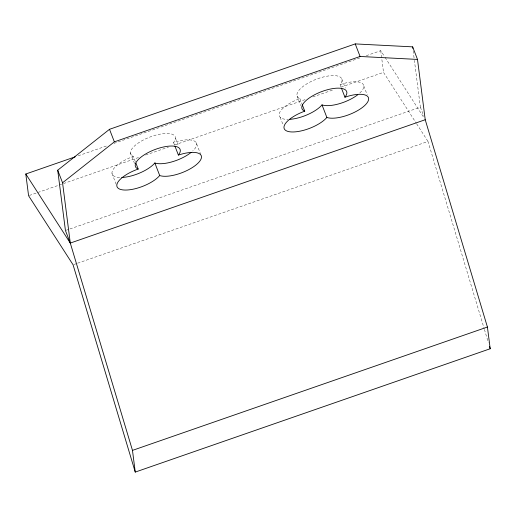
<?xml version="1.0" encoding="UTF-8"?>
<svg xmlns="http://www.w3.org/2000/svg" width="516" height="516" viewBox="0 0 516 516"><rect width="100%" height="100%" fill="white"/><g stroke="black" fill="none" stroke-linecap="round" stroke-linejoin="round"><path stroke-width="0.39" stroke-dasharray="2.58 1.94" d="M340.953 86.862L340.096 84.643L341.115 83.147A23.93 8.895 -21.1 0 0 316.83 79.032A23.93 8.895 -21.1 0 0 299.899 98.614A23.93 8.895 -21.1 0 0 280.02 111.856A23.93 8.895 -21.1 0 0 288.057 119.409M78.245 155.787L107.883 145.486M113.965 143.371L360.981 57.534M366.302 55.683L380.743 50.665L384.665 56.76M29.341 195.454L139.546 157.161M145.628 155.045L168.429 147.125M174.511 145.009L305.24 99.582M312.838 96.937L334.123 89.545M340.96 87.165L383.523 72.375L416.231 123.156M66.196 230.246L69.234 229.194M69.995 228.93L420.379 107.167L414.38 60.353M73.827 264.521L76.865 263.463M77.626 263.199L428.009 141.442L484.189 328.711M135.34 161.663L133.347 156.49L132.044 155.8A23.93 8.895 -21.1 0 1 153.252 135.882A23.93 8.895 -21.1 0 1 173.544 142.526L175.04 142.042A23.93 8.895 -21.1 0 1 195.416 141.752L196.203 142.7L200.769 154.529M385.104 57.437L423.92 117.7M416.67 123.834L428.009 141.442M420.379 107.167L423.797 116.036M363.793 85.953L367.211 94.815M341.895 79.206L345.314 88.075M299.899 98.614L301.899 103.787M297.093 96.021L300.802 105.625M280.136 117.274L283.271 125.401M175.472 138.282L178.323 145.673M173.544 142.526L174.685 145.48M130.367 152.71L134.934 164.533M111.991 173.453L116.558 185.276M484.421 329.479L488.349 342.579M413.161 50.826L414.277 59.559M380.743 50.665L383.523 72.375M196.203 142.7A23.93 8.895 -21.1 0 1 192.732 151.02M119.648 177.478A23.93 8.895 -21.1 0 1 113.198 169.39A23.93 8.895 -21.1 0 1 133.347 156.49M340.096 84.643A23.93 8.895 -21.1 0 1 361.258 82.812A23.93 8.895 -21.1 0 1 359.046 93.686"/><path stroke-width="0.77" d="M344.946 97.208L345.965 95.705A23.93 8.895 -21.1 0 0 321.681 91.596A23.93 8.895 -21.1 0 0 304.75 111.179A23.93 8.895 -21.1 0 0 287.922 131.412A23.93 8.895 -21.1 0 0 326.86 117.448A23.93 8.895 -21.1 0 0 354.537 112.256A23.93 8.895 -21.1 0 0 368.127 97.04A23.93 8.895 -21.1 0 0 344.946 97.208L341.521 88.339M135.256 472.088L132.477 450.384L70.286 243.075L65.435 230.51L57.708 170.209L109.508 129.303L355.234 43.912L412.652 46.859L417.502 59.424L425.229 119.731L487.42 327.034L490.2 348.745L135.256 472.088L73.066 264.785L28.58 195.719L25.8 174.008L75.201 156.845M425.229 119.731L70.286 243.075L62.559 182.767L114.359 141.861L360.084 56.47L417.502 59.424M132.477 450.384L487.42 327.034M138.198 169.055L136.895 168.358A23.93 8.895 -21.1 0 1 158.102 148.44A23.93 8.895 -21.1 0 1 178.394 155.084L179.891 154.606A23.93 8.895 -21.1 0 1 200.266 154.31L201.053 155.264A23.93 8.895 -21.1 0 1 187.185 170.435A23.93 8.895 -21.1 0 1 159.702 175.537A23.93 8.895 -21.1 0 1 133.115 189.198A23.93 8.895 -21.1 0 1 116.945 184.328A23.93 8.895 -21.1 0 1 138.198 169.055L135.914 163.14M25.8 174.008L70.286 243.075M355.234 43.912L360.084 56.47M289.715 119.344A23.93 8.895 -21.1 0 0 322.016 104.883L326.86 117.448M302.183 104.529L304.75 111.179M174.969 146.221L178.394 155.084M121.737 177.478A23.93 8.895 -21.1 0 0 154.852 162.972L159.702 175.537M109.508 129.303L114.359 141.861M57.708 170.209L62.559 182.767M489.503 346.436L490.2 348.745M412.652 46.859L412.858 48.446M191.094 152.439A23.93 8.895 -21.1 0 1 154.852 162.972M357.782 94.725A23.93 8.895 -21.1 0 1 322.016 104.883"/></g></svg>
